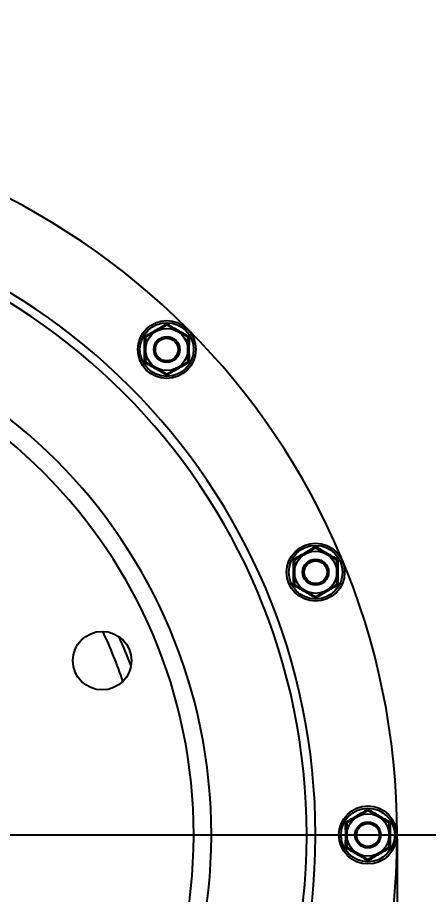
# Model space of a CAD drawing. Header units: millimetres. Extents: x 14017 to 18361, y 6223 to 10695.
# Drawn here: x 16821 to 16947.3, y 10036 to 10305.5 of the extents above; entities that cross this region are included whole.
import ezdxf

# ---------------------------------------------------------------- set-up
doc = ezdxf.new("R2010")
doc.units = ezdxf.units.MM
doc.header["$LTSCALE"] = 384.175
doc.header["$PDMODE"] = 3
doc.header["$PDSIZE"] = 8
doc.layers.get('0').update_dxf_attribs({"linetype": 'CONTINUOUS'})
doc.layers.get('Defpoints').update_dxf_attribs({"linetype": 'CONTINUOUS'})
doc.layers.add('02___PRT_ALL_AXES', color=7, linetype='CONTINUOUS')
doc.styles.get("Standard").update_dxf_attribs({"font": 'calibri.ttf'})
doc.dimstyles.get("Standard").update_dxf_attribs({"dimtxt": 43.75, "dimasz": 43.75, "dimexe": 1.5, "dimexo": 1, "dimtad": 1, "dimdsep": 46, "dimtxsty": 'Standard', "dimblk": '_FILLED', "dimblk1": '_FILLED', "dimblk2": '_FILLED', "dimcen": 0.09, "dimazin": 2, "dimtol": 1, "dimtp": 0.01, "dimtm": 0.01, "dimtfac": 1, "dimtofl": 0, "dimtmove": 0, "dimatfit": 3, "dimldrblk": '_FILLED', "dimfxl": 1, "dimtolj": 1, "dimarcsym": 0})

# ---------------------------------------------------------------- blocks, each defined once
blk = doc.blocks.new('_FILLED')
at = {"color": 0, "linetype": 'ByBlock'}
blk.add_solid([(0, 0), (-1, 0.2143), (-1, -0.2143)], dxfattribs=at)
blk = doc.blocks.new('*D319')
at = {"color": 0, "lineweight": -2}
for p, q in [((16717.67, 10054.24), (16717.67, 10530.43)), ((17102.08, 10055.78), (17102.08, 10530.43)), ((16761.42, 10528.93), (16892.94, 10528.93)), ((17058.33, 10528.93), (16927.68, 10528.93))]:
    blk.add_line(p, q, dxfattribs=at)
at = {"layer": 'Defpoints', "color": 0}
for p in [(16717.67, 10528.93), (16717.67, 10053.24), (17102.08, 10054.78)]:
    blk.add_point(p, dxfattribs=at)
at = {"color": 0, "linetype": 'ByBlock', "lineweight": -2, "xscale": 43.75, "yscale": 43.75, "zscale": 43.75, "rotation": 180}
blk.add_blockref('_FILLED', (16717.67, 10528.93), dxfattribs=at)
at = {"color": 0, "linetype": 'ByBlock', "lineweight": -2, "xscale": 43.75, "yscale": 43.75, "zscale": 43.75}
blk.add_blockref('_FILLED', (17102.08, 10528.93), dxfattribs=at)
at = {"color": 0, "insert": (16910.31, 10528.93), "char_height": 43.75, "attachment_point": 5}
blk.add_mtext('\\A1;\\A1;D', dxfattribs=at)
blk = doc.blocks.new('*D320')
at = {"color": 0, "lineweight": -2}
for p, q in [((16816.68, 10445.01), (17225.74, 10445.01)), ((17224.24, 10401.26), (17224.24, 10272.12)), ((17224.24, 10097.99), (17224.24, 10227.12)), ((16718.67, 10054.24), (17225.74, 10054.24))]:
    blk.add_line(p, q, dxfattribs=at)
at = {"layer": 'Defpoints', "color": 0}
for p in [(16815.68, 10445.01), (17224.24, 10445.01), (16717.67, 10054.24)]:
    blk.add_point(p, dxfattribs=at)
at = {"color": 0, "linetype": 'ByBlock', "lineweight": -2, "xscale": 43.75, "yscale": 43.75, "zscale": 43.75}
for p, rotation in [((17224.24, 10445.01), 90), ((17224.24, 10054.24), 270)]:
    blk.add_blockref('_FILLED', p, dxfattribs=dict(at, rotation=rotation))
at = {"color": 0, "insert": (17224.24, 10249.62), "char_height": 43.75, "attachment_point": 5}
blk.add_mtext('\\A1;\\A1;E', dxfattribs=at)
blk = doc.blocks.new('*D562')
at = {"color": 0, "lineweight": -2}
for p, q in [((16497.67, 10053.24), (16497.67, 9775.24)), ((16937.67, 10053), (16937.67, 9775.24)), ((16541.42, 9776.74), (16644.64, 9776.74)), ((16893.92, 9776.74), (16790.7, 9776.74))]:
    blk.add_line(p, q, dxfattribs=at)
at = {"layer": 'Defpoints', "color": 0}
for p in [(16497.67, 10054.24), (16937.67, 10054), (16937.67, 9776.74)]:
    blk.add_point(p, dxfattribs=at)
at = {"color": 0, "linetype": 'ByBlock', "lineweight": -2, "xscale": 43.75, "yscale": 43.75, "zscale": 43.75, "rotation": 180}
blk.add_blockref('_FILLED', (16497.67, 9776.74), dxfattribs=at)
at = {"color": 0, "linetype": 'ByBlock', "lineweight": -2, "xscale": 43.75, "yscale": 43.75, "zscale": 43.75}
blk.add_blockref('_FILLED', (16937.67, 9776.74), dxfattribs=at)
at = {"color": 0, "insert": (16717.67, 9776.74), "char_height": 43.75, "attachment_point": 5}
blk.add_mtext('\\A1;\\A1;%%C400', dxfattribs=at)

msp = doc.modelspace()

# ---------------------------------------------------------------- linework, layer by layer
at = {"linetype": 'Continuous'}
for p, q in [((16866.86813, 10210.94071), (16860.36827, 10207.1877)), ((16873.36827, 10207.18816), (16866.86813, 10210.94071)), ((16860.36827, 10207.1877), (16860.36853, 10199.68215)), ((16873.36853, 10199.68261), (16873.36827, 10207.18816)), ((16860.36853, 10199.68215), (16866.86866, 10195.9296)), ((16866.86866, 10195.9296), (16873.36853, 10199.68261)), ((16912.60718, 10142.48738), (16906.10732, 10138.73437)), ((16919.10732, 10138.73483), (16912.60718, 10142.48738)), ((16906.10732, 10138.73437), (16906.10758, 10131.22882)), ((16919.10758, 10131.22928), (16919.10732, 10138.73483)), ((16906.10758, 10131.22882), (16912.60771, 10127.47627)), ((16912.60771, 10127.47627), (16919.10758, 10131.22928)), ((16928.6686, 10061.74118), (16922.16873, 10057.98817)), ((16935.16873, 10057.98863), (16928.6686, 10061.74118)), ((16922.16873, 10057.98817), (16922.169, 10050.48262)), ((16935.169, 10050.48308), (16935.16873, 10057.98863)), ((16922.169, 10050.48262), (16928.66913, 10046.73007)), ((16928.66913, 10046.73007), (16935.169, 10050.48308))]:
    msp.add_line(p, q, dxfattribs=at)
msp.add_line((16717.66887, 10054.23562), (17026.57124, 10054.23562))
for centre, radius in [((16866.8684, 10203.43515), 8.91272), ((16866.8684, 10203.43515), 8.24637), ((16866.8684, 10203.43515), 6.5), ((16866.8684, 10203.43515), 4), ((16866.8684, 10203.43515), 3.5), ((16912.60745, 10134.98183), 8.91272), ((16912.60745, 10134.98183), 8.24637), ((16912.60745, 10134.98183), 6.5), ((16912.60745, 10134.98183), 4), ((16912.60745, 10134.98183), 3.5), ((16928.66887, 10054.23562), 8.91272), ((16928.66887, 10054.23562), 8.24637), ((16928.66887, 10054.23562), 6.5), ((16928.66887, 10054.23562), 4), ((16928.66887, 10054.23562), 3.5)]:
    msp.add_circle(centre, radius, dxfattribs=at)
for points in [[(16860.01636, 10207.39085), (16861.16443, 10208.03957), (16863.45902, 10209.33989), (16865.73233, 10210.67707), (16866.86812, 10211.34704)], [(16866.86812, 10211.34704), (16868.00396, 10210.67715), (16870.27736, 10209.34013), (16872.57204, 10208.03998), (16873.72016, 10207.39134)], [(16866.86868, 10195.52327), (16865.73284, 10196.19316), (16863.45944, 10197.53017), (16861.16475, 10198.83033), (16860.01664, 10199.47897)], [(16873.72044, 10199.47946), (16872.57237, 10198.83073), (16870.27778, 10197.53042), (16868.00447, 10196.19324), (16866.86868, 10195.52327)], [(16905.75541, 10138.93753), (16906.90348, 10139.58625), (16909.19807, 10140.88657), (16911.47138, 10142.22374), (16912.60717, 10142.89372)], [(16912.60717, 10142.89372), (16913.74301, 10142.22382), (16916.01641, 10140.88681), (16918.3111, 10139.58665), (16919.45921, 10138.93801)], [(16912.60773, 10127.06994), (16911.47189, 10127.73983), (16909.19849, 10129.07685), (16906.9038, 10130.377), (16905.75569, 10131.02564)], [(16919.45949, 10131.02613), (16918.31142, 10130.37741), (16916.01683, 10129.07709), (16913.74352, 10127.73991), (16912.60773, 10127.06994)], [(16921.81683, 10058.19132), (16922.9649, 10058.84004), (16925.25949, 10060.14036), (16927.5328, 10061.47754), (16928.66859, 10062.14751)], [(16928.66858, 10062.14751), (16929.80443, 10061.47762), (16932.07783, 10060.1406), (16934.37251, 10058.84045), (16935.52063, 10058.19181)], [(16928.66915, 10046.32374), (16927.53331, 10046.99363), (16925.2599, 10048.33064), (16922.96522, 10049.6308), (16921.81711, 10050.27944)], [(16935.52091, 10050.27992), (16934.37284, 10049.6312), (16932.07825, 10048.33088), (16929.80494, 10046.99371), (16928.66914, 10046.32374)]]:
    msp.add_open_spline(points, degree=3, dxfattribs=at)
for points, knots in [([(16866.86812, 10210.9407), (16866.86812, 10210.90013), (16866.86913, 10211.21159), (16866.86812, 10211.25217), (16866.86812, 10211.34704)], [0, 0, 0, 0, 0.29956188, 1, 1, 1, 1]), ([(16860.01666, 10199.47896), (16860.02897, 10200.80673), (16860.05007, 10203.44407), (16860.02862, 10206.0814), (16860.01638, 10207.39086)], [0, 0, 0, 0, 0.503470775, 1, 1, 1, 1]), ([(16860.36827, 10207.1877), (16860.36843, 10207.18701), (16860.36409, 10207.19095), (16860.36048, 10207.19171), (16860.35063, 10207.19823), (16860.33896, 10207.20475), (16860.32367, 10207.21381), (16860.29815, 10207.22862), (16860.26013, 10207.25065), (16860.20832, 10207.28041), (16860.14927, 10207.31429), (16860.0845, 10207.35155), (16860.03957, 10207.37746), (16860.01638, 10207.39085)], [0, 0, 0, 0, 0.005270768, 0.020858191, 0.046282368, 0.081003533, 0.124365062, 0.175697192, 0.299730798, 0.448270882, 0.617065146, 0.802297204, 1, 1, 1, 1]), ([(16873.72014, 10207.39133), (16873.69695, 10207.37794), (16873.65202, 10207.35203), (16873.58725, 10207.31476), (16873.5282, 10207.28089), (16873.47639, 10207.25111), (16873.43837, 10207.22909), (16873.41285, 10207.21427), (16873.39754, 10207.20522), (16873.38594, 10207.19868), (16873.37594, 10207.1922), (16873.3726, 10207.19136), (16873.36799, 10207.18751), (16873.36827, 10207.18816)], [0, 0, 0, 0, 0.197705209, 0.382939848, 0.551741292, 0.700291465, 0.824330592, 0.875663154, 0.919023194, 0.953740564, 0.97915805, 0.994736811, 1, 1, 1, 1]), ([(16873.72014, 10207.39134), (16873.70783, 10206.06371), (16873.68673, 10203.42638), (16873.70818, 10200.78904), (16873.72042, 10199.47945)], [0, 0, 0, 0, 0.503419542, 1, 1, 1, 1]), ([(16860.36855, 10199.68214), (16860.36883, 10199.68279), (16860.3642, 10199.67898), (16860.36085, 10199.67818), (16860.35079, 10199.67183), (16860.33911, 10199.66545), (16860.3237, 10199.65658), (16860.29808, 10199.64195), (16860.26001, 10199.61999), (16860.20831, 10199.59002), (16860.14944, 10199.5558), (16860.08476, 10199.51832), (16860.03984, 10199.49236), (16860.01664, 10199.47897)], [0, 0, 0, 0, 0.005246527, 0.020788041, 0.046167334, 0.080859382, 0.124204947, 0.175529424, 0.299562897, 0.448123589, 0.616956491, 0.802239647, 1, 1, 1, 1]), ([(16873.72043, 10199.47945), (16873.69724, 10199.49285), (16873.65232, 10199.5188), (16873.58764, 10199.55627), (16873.52877, 10199.59048), (16873.47704, 10199.62048), (16873.43903, 10199.64237), (16873.4133, 10199.65711), (16873.39812, 10199.66572), (16873.38582, 10199.6728), (16873.37795, 10199.67709), (16873.37278, 10199.68031), (16873.37097, 10199.68087), (16873.36835, 10199.68329), (16873.36852, 10199.6826)], [0, 0, 0, 0, 0.197757183, 0.383035853, 0.551868359, 0.700432958, 0.824469569, 0.875795596, 0.919142329, 0.953834439, 0.979211825, 0.988239588, 0.994751198, 1, 1, 1, 1]), ([(16866.86868, 10195.52327), (16866.86867, 10195.61814), (16866.86968, 10195.65872), (16866.86865, 10195.97018), (16866.86865, 10195.92961)], [0, 0, 0, 0, 0.700434158, 1, 1, 1, 1]), ([(16912.60717, 10142.48737), (16912.60717, 10142.4468), (16912.60818, 10142.75827), (16912.60717, 10142.79884), (16912.60717, 10142.89371)], [0, 0, 0, 0, 0.29956188, 1, 1, 1, 1]), ([(16905.75571, 10131.02564), (16905.76802, 10132.35341), (16905.78912, 10134.99074), (16905.76767, 10137.62807), (16905.75543, 10138.93753)], [0, 0, 0, 0, 0.503470775, 1, 1, 1, 1]), ([(16906.10732, 10138.73437), (16906.10748, 10138.73368), (16906.10314, 10138.73762), (16906.09953, 10138.73839), (16906.08968, 10138.7449), (16906.07801, 10138.75142), (16906.06272, 10138.76048), (16906.0372, 10138.7753), (16905.99918, 10138.79732), (16905.94737, 10138.82709), (16905.88832, 10138.86096), (16905.82355, 10138.89822), (16905.77862, 10138.92413), (16905.75543, 10138.93752)], [0, 0, 0, 0, 0.005270768, 0.020858191, 0.046282368, 0.081003533, 0.124365062, 0.175697192, 0.299730798, 0.448270882, 0.617065146, 0.802297204, 1, 1, 1, 1]), ([(16919.45919, 10138.938), (16919.436, 10138.92462), (16919.39107, 10138.8987), (16919.3263, 10138.86143), (16919.26725, 10138.82756), (16919.21544, 10138.79779), (16919.17742, 10138.77576), (16919.1519, 10138.76094), (16919.13659, 10138.75189), (16919.12499, 10138.74535), (16919.11499, 10138.73888), (16919.11165, 10138.73803), (16919.10704, 10138.73418), (16919.10732, 10138.73483)], [0, 0, 0, 0, 0.197705209, 0.382939848, 0.551741292, 0.700291465, 0.824330592, 0.875663154, 0.919023194, 0.953740564, 0.97915805, 0.994736811, 1, 1, 1, 1]), ([(16919.45919, 10138.93802), (16919.44688, 10137.61039), (16919.42578, 10134.97305), (16919.44723, 10132.33572), (16919.45947, 10131.02612)], [0, 0, 0, 0, 0.503419542, 1, 1, 1, 1]), ([(16906.1076, 10131.22881), (16906.10788, 10131.22947), (16906.10325, 10131.22566), (16906.0999, 10131.22485), (16906.08984, 10131.2185), (16906.07816, 10131.21213), (16906.06275, 10131.20325), (16906.03713, 10131.18863), (16905.99906, 10131.16666), (16905.94736, 10131.13669), (16905.88849, 10131.10247), (16905.82381, 10131.065), (16905.77889, 10131.03904), (16905.75569, 10131.02564)], [0, 0, 0, 0, 0.005246527, 0.020788041, 0.046167334, 0.080859382, 0.124204947, 0.175529424, 0.299562897, 0.448123589, 0.616956491, 0.802239647, 1, 1, 1, 1]), ([(16919.45948, 10131.02613), (16919.43629, 10131.03952), (16919.39137, 10131.06548), (16919.32669, 10131.10295), (16919.26782, 10131.13715), (16919.21609, 10131.16715), (16919.17809, 10131.18904), (16919.15235, 10131.20378), (16919.13717, 10131.21239), (16919.12487, 10131.21948), (16919.117, 10131.22377), (16919.11183, 10131.22698), (16919.11002, 10131.22754), (16919.1074, 10131.22996), (16919.10757, 10131.22927)], [0, 0, 0, 0, 0.197757183, 0.383035853, 0.551868359, 0.700432958, 0.824469569, 0.875795596, 0.919142329, 0.953834439, 0.979211825, 0.988239588, 0.994751198, 1, 1, 1, 1]), ([(16912.60773, 10127.06994), (16912.60773, 10127.16481), (16912.60873, 10127.20539), (16912.6077, 10127.51686), (16912.6077, 10127.47628)], [0, 0, 0, 0, 0.700434158, 1, 1, 1, 1]), ([(16928.66859, 10061.74117), (16928.66859, 10061.70059), (16928.6696, 10062.01206), (16928.66859, 10062.05264), (16928.66859, 10062.14751)], [0, 0, 0, 0, 0.29956188, 1, 1, 1, 1]), ([(16921.81713, 10050.27943), (16921.82943, 10051.6072), (16921.85054, 10054.24454), (16921.82909, 10056.88187), (16921.81685, 10058.19133)], [0, 0, 0, 0, 0.503470775, 1, 1, 1, 1]), ([(16922.16873, 10057.98817), (16922.1689, 10057.98748), (16922.16456, 10057.99142), (16922.16095, 10057.99218), (16922.1511, 10057.9987), (16922.13943, 10058.00522), (16922.12414, 10058.01428), (16922.09861, 10058.02909), (16922.0606, 10058.05111), (16922.00879, 10058.08088), (16921.94974, 10058.11476), (16921.88497, 10058.15201), (16921.84004, 10058.17793), (16921.81685, 10058.19131)], [0, 0, 0, 0, 0.005270768, 0.020858191, 0.046282368, 0.081003533, 0.124365062, 0.175697192, 0.299730798, 0.448270882, 0.617065146, 0.802297204, 1, 1, 1, 1]), ([(16935.52061, 10058.1918), (16935.49742, 10058.17841), (16935.45249, 10058.1525), (16935.38772, 10058.11523), (16935.32867, 10058.08135), (16935.27686, 10058.05158), (16935.23884, 10058.02956), (16935.21332, 10058.01474), (16935.19801, 10058.00569), (16935.18641, 10057.99915), (16935.17641, 10057.99267), (16935.17307, 10057.99183), (16935.16845, 10057.98798), (16935.16873, 10057.98863)], [0, 0, 0, 0, 0.197705209, 0.382939848, 0.551741292, 0.700291465, 0.824330592, 0.875663154, 0.919023194, 0.953740564, 0.97915805, 0.994736811, 1, 1, 1, 1]), ([(16935.52061, 10058.19181), (16935.5083, 10056.86418), (16935.4872, 10054.22684), (16935.50865, 10051.58951), (16935.52089, 10050.27992)], [0, 0, 0, 0, 0.503419542, 1, 1, 1, 1]), ([(16922.16901, 10050.48261), (16922.1693, 10050.48326), (16922.16467, 10050.47945), (16922.16132, 10050.47865), (16922.15126, 10050.4723), (16922.13958, 10050.46592), (16922.12417, 10050.45704), (16922.09854, 10050.44242), (16922.06048, 10050.42046), (16922.00878, 10050.39049), (16921.9499, 10050.35627), (16921.88523, 10050.31879), (16921.84031, 10050.29283), (16921.81711, 10050.27944)], [0, 0, 0, 0, 0.005246527, 0.020788041, 0.046167334, 0.080859382, 0.124204947, 0.175529424, 0.299562897, 0.448123589, 0.616956491, 0.802239647, 1, 1, 1, 1]), ([(16935.5209, 10050.27992), (16935.49771, 10050.29332), (16935.45278, 10050.31927), (16935.3881, 10050.35674), (16935.32924, 10050.39095), (16935.27751, 10050.42095), (16935.2395, 10050.44284), (16935.21377, 10050.45757), (16935.19859, 10050.46619), (16935.18629, 10050.47327), (16935.17842, 10050.47756), (16935.17325, 10050.48078), (16935.17144, 10050.48134), (16935.16882, 10050.48376), (16935.16899, 10050.48307)], [0, 0, 0, 0, 0.197757183, 0.383035853, 0.551868359, 0.700432958, 0.824469569, 0.875795596, 0.919142329, 0.953834439, 0.979211825, 0.988239588, 0.994751198, 1, 1, 1, 1]), ([(16928.66915, 10046.32374), (16928.66914, 10046.41861), (16928.67015, 10046.45919), (16928.66912, 10046.77065), (16928.66912, 10046.73008)], [0, 0, 0, 0, 0.700434158, 1, 1, 1, 1])]:
    msp.add_open_spline(points, degree=3, knots=knots, dxfattribs=at)
at = {"layer": '02___PRT_ALL_AXES', "linetype": 'Continuous'}
for p, q in [((16937.56081, 10054.23562), (16937.66887, 10054.23562)), ((16937.56083, 10053.77508), (16937.66839, 10053.77486))]:
    msp.add_line(p, q, dxfattribs=at)
msp.add_circle((16847.012, 10107.8113), 9, dxfattribs=at)
for centre, radius, start, end in [((16717.66887, 10054.23562), 220, 0, 359.88), ((16717.66887, 10054.23562), 194.89893, 0, 359.88), ((16717.66887, 10054.23562), 192.18745, 0, 359.88), ((16717.66887, 10054.23562), 162.9051, 0, 359.88), ((16717.66887, 10054.23562), 157.48215, 0, 359.88), ((16713.66887, 10054.23562), 147.5, 18.6712204, 25.1098154), ((16717.66887, 10054.23562), 147.69389, 20.5710466, 24.4099611), ((16720.18896, 10054.1734), 189.66724, 359.8781049, 0), ((16717.66887, 10054.23562), 194.93764, 359.8795116, 0), ((16717.66887, 10054.23562), 220.0046, 359.8798357, 0)]:
    msp.add_arc(centre, radius, start, end, dxfattribs=at)

# ---------------------------------------------------------------- dimensions: what is measured, and where the dimension line sits
dim = msp.add_linear_dim(base=(16717.66887, 10528.93307), p1=(17102.08056, 10054.77999), p2=(16717.66887, 10053.23562), text='\\A1;D', dimstyle='Standard', override={"dimtad": 0, "dimtih": 1, "dimtoh": 1, "dimdec": 4, "dimzin": 0, "dimtxsty": 'Standard', "dimcen": 62.865, "dimadec": 0, "dimazin": 0, "dimtdec": 4, "dimtzin": 0})
dim.commit()
dim.dimension.update_dxf_attribs({"geometry": '*D319', "text_midpoint": (16910.31155, 10528.93307), "dimtype": 160})
dim = msp.add_linear_dim(base=(17224.24192, 10445.00949), p1=(16717.66887, 10054.23562), p2=(16815.68409, 10445.00949), angle=90, text='\\A1;E', dimstyle='Standard', override={"dimtad": 0, "dimtih": 1, "dimtoh": 1, "dimdec": 4, "dimzin": 0, "dimtxsty": 'Standard', "dimcen": 62.865, "dimadec": 0, "dimazin": 0, "dimtdec": 4, "dimtzin": 0})
dim.commit()
dim.dimension.update_dxf_attribs({"geometry": '*D320', "text_midpoint": (17224.24192, 10249.62256), "dimtype": 160})
dim = msp.add_linear_dim(base=(16937.67335, 9776.74094), p1=(16497.66887, 10054.23562), p2=(16937.67335, 10054.00492), text='\\A1;%%C400', dimstyle='Standard', override={"dimtad": 0, "dimtih": 1, "dimtoh": 1, "dimdec": 4, "dimzin": 0, "dimtxsty": 'Standard', "dimcen": 62.865, "dimadec": 0, "dimazin": 0, "dimtdec": 4, "dimtzin": 0})
dim.commit()
dim.dimension.update_dxf_attribs({"geometry": '*D562', "text_midpoint": (16717.67111, 9776.74094)})

doc.saveas('drawing.dxf')
